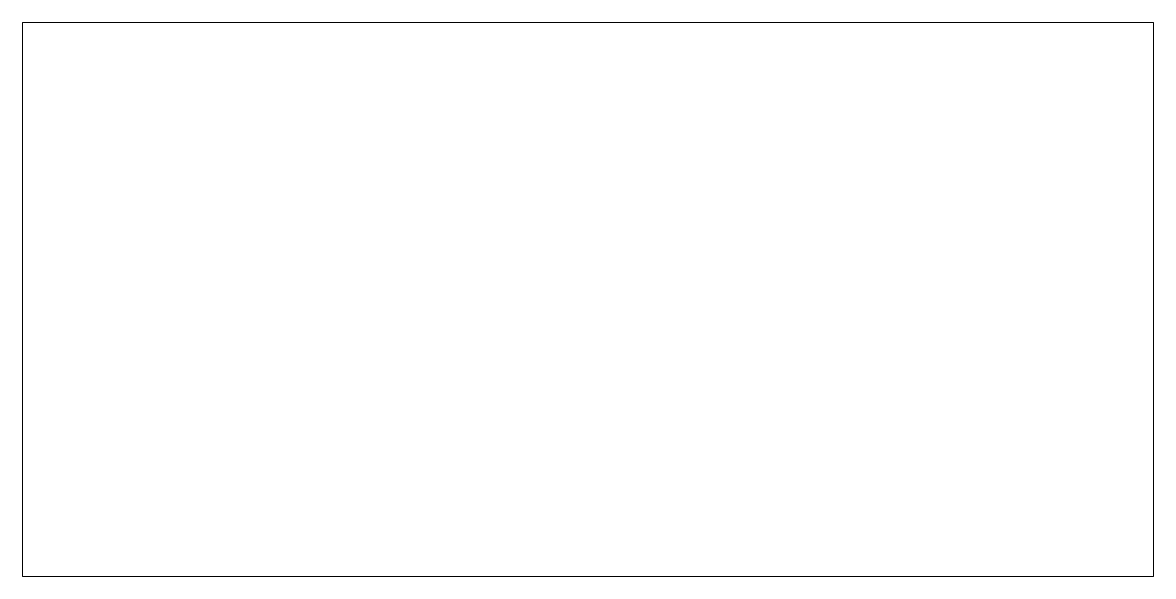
# Model space of a CAD drawing. Header units: millimetres. Extents: x 2465 to 2661, y 1360 to 1456.
import ezdxf

# ---------------------------------------------------------------- set-up
doc = ezdxf.new("R2010")
doc.units = ezdxf.units.MM
doc.header["$LTSCALE"] = 5
doc.linetypes.add('XKITLINE00', pattern=[0])
doc.layers.add('Part', color=2, linetype='Continuous', lineweight=0)

msp = doc.modelspace()

# ---------------------------------------------------------------- linework, layer by layer
at = {"layer": 'Part', "color": 2, "linetype": 'XKITLINE00', "lineweight": 0}
for p, q in [((2465.3, 1359.89), (2465.3, 1455.89)), ((2465.3, 1455.89), (2661.3, 1455.89)), ((2661.3, 1455.89), (2661.3, 1359.89)), ((2661.3, 1359.89), (2465.3, 1359.89))]:
    msp.add_line(p, q, dxfattribs=at)

doc.saveas('drawing.dxf')
